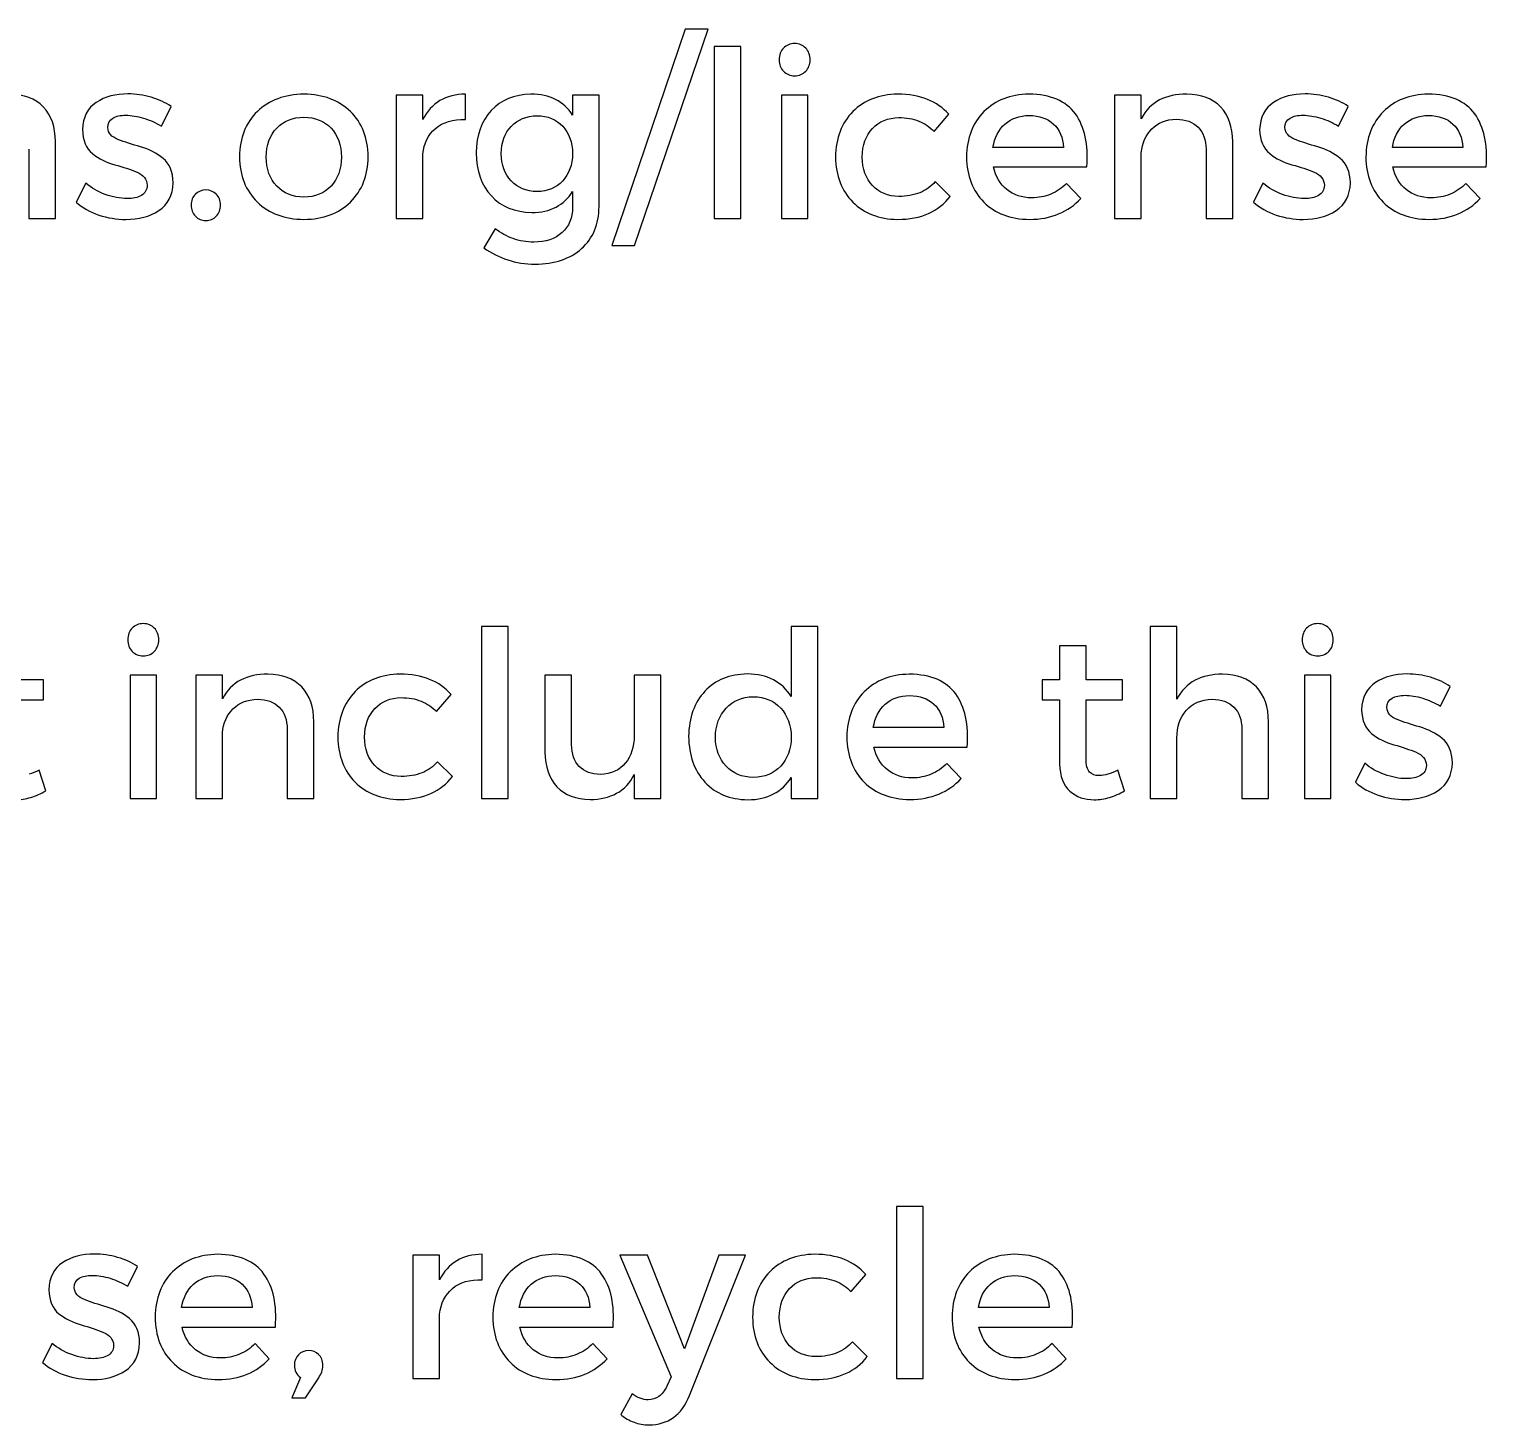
# Model space of a CAD drawing. Extents: x 10 to 159, y 11 to 264.
# Drawn here: x 54.93 to 79.76, y 25.82 to 49.59 of the extents above; entities that cross this region are included whole.
import ezdxf

# ---------------------------------------------------------------- set-up
doc = ezdxf.new("R2010")
doc.units = 0
doc.layers.add('Layer_1', color=7, linetype='CONTINUOUS')

msp = doc.modelspace()

# ---------------------------------------------------------------- linework, layer by layer
at = {"layer": 'Layer_1', "color": 7}
for points in [[(65.236132, 45.902808), (66.488618, 49.589149), (66.101414, 49.589149), (64.848929, 45.902808), (65.236132, 45.902808)], [(67.046043, 46.365082), (67.046043, 49.29677), (66.591671, 49.29677), (66.591671, 46.365082), (67.046043, 46.365082)], [(67.962396, 49.344183), (67.962396, 49.344183)], [(56.612392, 48.486804), (56.612392, 48.486804)], [(59.609121, 48.482852), (59.609121, 48.482852)], [(61.632095, 48.467048), (61.177723, 48.467048), (61.177723, 46.365082), (61.632095, 46.365082), (61.632095, 47.463477)], [(61.632095, 48.048236), (61.632095, 48.467048)], [(62.359091, 48.048236), (62.359091, 48.482852)], [(64.633069, 48.467048), (64.182648, 48.467048), (64.182648, 48.127255)], [(64.633069, 46.570537), (64.633069, 48.467048)], [(68.187607, 46.365082), (68.187607, 48.467048), (67.737186, 48.467048), (67.737186, 46.365082), (68.187607, 46.365082)], [(69.717483, 48.482852), (69.717483, 48.482852)], [(71.95165, 48.482852), (71.95165, 48.482852)], [(73.863561, 48.06404), (73.863561, 48.467048), (73.409189, 48.467048), (73.409189, 46.365082), (73.863561, 46.365082), (73.863561, 47.483233)], [(74.637971, 48.482852), (74.637971, 48.482852)], [(76.653477, 48.486804), (76.653477, 48.486804)], [(78.750341, 48.482852), (78.750341, 48.482852)], [(57.181344, 47.937605), (57.347287, 48.273446)], [(77.222429, 47.937605), (77.388373, 48.273446)], [(59.609121, 48.091695), (59.609121, 48.091695)], [(70.337799, 47.846732), (70.586716, 48.139109)], [(54.924822, 47.54645), (54.924822, 46.365082), (55.379194, 46.365082), (55.379194, 47.672883)], [(72.54036, 47.574108), (71.339236, 47.574108)], [(74.965907, 47.54645), (74.965907, 46.365082), (75.420279, 46.365082), (75.420279, 47.672883)], [(79.339048, 47.574108), (78.137927, 47.574108)], [(71.347138, 47.242218), (72.935465, 47.242218)], [(78.145829, 47.242218), (79.734153, 47.242218)], [(55.893298, 46.965646), (55.731306, 46.641657)], [(70.610422, 46.740435), (70.357554, 46.993301)], [(72.832736, 46.704875), (72.591724, 46.961694)], [(75.934384, 46.965646), (75.772391, 46.641657)], [(79.631427, 46.704875), (79.390412, 46.961694)], [(57.938797, 46.851063), (57.938797, 46.851063)], [(63.578136, 46.823406), (63.578136, 46.823406)], [(64.182648, 46.823406), (64.182648, 46.558684)], [(62.862993, 46.191236), (62.669392, 45.8633)], [(56.873047, 39.466406), (56.873047, 39.466406)], [(63.087213, 36.487305), (63.087213, 39.418992), (62.632844, 39.418992), (62.632844, 36.487305), (63.087213, 36.487305)], [(68.359026, 39.418992), (67.904654, 39.418992), (67.904654, 38.225771)], [(67.904654, 36.846853), (67.904654, 36.487305), (68.359026, 36.487305), (68.359026, 39.418992)], [(74.469811, 38.17836), (74.469811, 39.418992), (74.015439, 39.418992), (74.015439, 36.487305), (74.469811, 36.487305), (74.469811, 37.522484)], [(76.867828, 39.466406), (76.867828, 39.466406)], [(54.557445, 37.162947), (54.557445, 38.170469), (55.177761, 38.170469), (55.177761, 38.510259), (54.557445, 38.510259), (54.557445, 39.087113), (54.107024, 39.087113), (54.107024, 38.510259), (53.810693, 38.510259), (53.810693, 38.170469), (54.107024, 38.170469), (54.107024, 37.079977)], [(72.923936, 37.162947), (72.923936, 38.170469), (73.544255, 38.170469), (73.544255, 38.510259), (72.923936, 38.510259), (72.923936, 39.087113), (72.473515, 39.087113), (72.473515, 38.510259), (72.177188, 38.510259), (72.177188, 38.170469), (72.473515, 38.170469), (72.473515, 37.079977)], [(57.098257, 36.487305), (57.098257, 38.58927), (56.647836, 38.58927), (56.647836, 36.487305), (57.098257, 36.487305)], [(58.221174, 38.186263), (58.221174, 38.58927), (57.766802, 38.58927), (57.766802, 36.487305), (58.221174, 36.487305), (58.221174, 37.605455)], [(58.995584, 38.605075), (58.995584, 38.605075)], [(61.244201, 38.605075), (61.244201, 38.605075)], [(64.165562, 37.407902), (64.165562, 38.58927), (63.71119, 38.58927), (63.71119, 37.281469)], [(65.68672, 38.58927), (65.232348, 38.58927), (65.232348, 37.55409)], [(65.232348, 36.898214), (65.232348, 36.487305), (65.68672, 36.487305), (65.68672, 38.58927)], [(69.914358, 38.605075), (69.914358, 38.605075)], [(75.248169, 38.605075), (75.248169, 38.605075)], [(77.093039, 36.487305), (77.093039, 38.58927), (76.642618, 38.58927), (76.642618, 36.487305), (77.093039, 36.487305)], [(78.389805, 38.609026), (78.389805, 38.609026)], [(61.864519, 37.968954), (62.113434, 38.261331)], [(78.958756, 38.059827), (79.124703, 38.395669)], [(59.32352, 37.668673), (59.32352, 36.487305), (59.777892, 36.487305), (59.777892, 37.795105)], [(75.576108, 37.668673), (75.576108, 36.487305), (76.030478, 36.487305), (76.030478, 37.795105)], [(70.503068, 37.69633), (69.301944, 37.69633)], [(69.309846, 37.36444), (70.898173, 37.36444)], [(62.13714, 36.862657), (61.884272, 37.115523)], [(70.795444, 36.827097), (70.554432, 37.083917)], [(77.670711, 37.087868), (77.508718, 36.763879)], [(55.213321, 36.621654), (55.098738, 36.969334)], [(67.260631, 36.846853), (67.260631, 36.846853)], [(73.579812, 36.621654), (73.465233, 36.969334)], [(70.148283, 26.609527), (70.148283, 29.541215), (69.693911, 29.541215), (69.693911, 26.609527), (70.148283, 26.609527)], [(56.041332, 28.731248), (56.041332, 28.731248)], [(58.138195, 28.727297), (58.138195, 28.727297)], [(61.917625, 28.711492), (61.463253, 28.711492), (61.463253, 26.609527), (61.917625, 26.609527), (61.917625, 27.707922)], [(61.917625, 28.29268), (61.917625, 28.711492)], [(62.644618, 28.29268), (62.644618, 28.727297)], [(63.887373, 28.727297), (63.887373, 28.727297)], [(67.126838, 28.711492), (66.672466, 28.711492), (66.08771, 27.119214), (65.459491, 28.711492), (64.989315, 28.711492), (65.858548, 26.641136), (65.787428, 26.483094)], [(66.170683, 26.321101), (67.126838, 28.711492)], [(68.305268, 28.727297), (68.305268, 28.727297)], [(71.704705, 28.727297), (71.704705, 28.727297)], [(56.610284, 28.182049), (56.776231, 28.517891)], [(68.925587, 28.091176), (69.174504, 28.383553)], [(58.726905, 27.818553), (57.525782, 27.818553)], [(64.47608, 27.818553), (63.274956, 27.818553)], [(72.293415, 27.818553), (71.092291, 27.818553)], [(57.533684, 27.486662), (59.122011, 27.486662)], [(63.282858, 27.486662), (64.871185, 27.486662)], [(71.100194, 27.486662), (72.688521, 27.486662)], [(55.322239, 27.21009), (55.160246, 26.886102)], [(59.019282, 26.949319), (58.778267, 27.206139)], [(59.69055, 27.087606), (59.690562, 27.087606)], [(64.768459, 26.949319), (64.527444, 27.206139)], [(69.198208, 26.984879), (68.945342, 27.237745)], [(72.585792, 26.949319), (72.34478, 27.206139)], [(59.552273, 26.629282), (59.402133, 26.285541), (59.635246, 26.285541), (59.860457, 26.625331)], [(65.19477, 26.352707), (65.001168, 26.001064)]]:
    msp.add_lwpolyline(points, dxfattribs=at)
for points in [[(67.773731, 49.266643), (67.724672, 49.216345), (67.69932, 49.15), (67.697675, 49.067608)], [(67.962396, 49.344183), (67.885677, 49.342772), (67.822789, 49.316949), (67.773731, 49.266643)], [(68.151059, 49.266643), (68.101997, 49.316935), (68.03911, 49.342781), (67.962396, 49.344183)], [(68.227115, 49.067608), (68.225422, 49.15), (68.200106, 49.216345), (68.151059, 49.266643)], [(67.697675, 49.067608), (67.699368, 48.987102), (67.724683, 48.921911), (67.773731, 48.872031)], [(68.151059, 48.872031), (68.200118, 48.921911), (68.22547, 48.987102), (68.227115, 49.067608)], [(67.773731, 48.872031), (67.822789, 48.822146), (67.885677, 48.796463), (67.962396, 48.794985)], [(67.962396, 48.794985), (68.03911, 48.796396), (68.101997, 48.822134), (68.151059, 48.872031)], [(55.171763, 48.266038), (55.03545, 48.408191), (54.843824, 48.480462), (54.596885, 48.482852)], [(56.612392, 48.486804), (56.403807, 48.488215), (56.224365, 48.440045), (56.074059, 48.342588)], [(57.007991, 48.4305), (56.878841, 48.467539), (56.746973, 48.486307), (56.612392, 48.486804)], [(57.347287, 48.273446), (57.25024, 48.341106), (57.137139, 48.393456), (57.007991, 48.4305)], [(59.609121, 48.482852), (59.278136, 48.478168), (59.013578, 48.379875), (58.81545, 48.188004)], [(60.399332, 48.188004), (60.201612, 48.379875), (59.938209, 48.478156), (59.609121, 48.482852)], [(62.359091, 48.482852), (62.192484, 48.48257), (62.047614, 48.445644), (61.924472, 48.372221)], [(63.471456, 48.482852), (63.188873, 48.476502), (62.963829, 48.383496), (62.796318, 48.203808)], [(63.893725, 48.392471), (63.774453, 48.453959), (63.633697, 48.484083), (63.471456, 48.482852)], [(69.717483, 48.482852), (69.400245, 48.477998), (69.145731, 48.379051), (68.953942, 48.186028)], [(70.221737, 48.393952), (70.075628, 48.452722), (69.907545, 48.482356), (69.717483, 48.482852)], [(71.95165, 48.482852), (71.634248, 48.476277), (71.379077, 48.37683), (71.186133, 48.184546)], [(72.741369, 48.147011), (72.582583, 48.366622), (72.319346, 48.478568), (71.95165, 48.482852)], [(74.637971, 48.482852), (74.459513, 48.483699), (74.304762, 48.450417), (74.173721, 48.383087)], [(75.212849, 48.266038), (75.076535, 48.408191), (74.884909, 48.480462), (74.637971, 48.482852)], [(76.653477, 48.486804), (76.444893, 48.488215), (76.265447, 48.440045), (76.115144, 48.342588)], [(77.049077, 48.4305), (76.919923, 48.467539), (76.788058, 48.486307), (76.653477, 48.486804)], [(77.388373, 48.273446), (77.291325, 48.341106), (77.178225, 48.393456), (77.049077, 48.4305)], [(78.750341, 48.482852), (78.432937, 48.476277), (78.177765, 48.37683), (77.984821, 48.184546)], [(79.540058, 48.147011), (79.381274, 48.366622), (79.118034, 48.478568), (78.750341, 48.482852)], [(55.379194, 47.672883), (55.377218, 47.926161), (55.308074, 48.12388), (55.171763, 48.266038)], [(56.074059, 48.342588), (55.923753, 48.245128), (55.845061, 48.090377), (55.837983, 47.878338)], [(58.81545, 48.188004), (58.617321, 47.996129), (58.515747, 47.738816), (58.510726, 47.416067)], [(60.703564, 47.416067), (60.698456, 47.738816), (60.597048, 47.996129), (60.399332, 48.188004)], [(61.924472, 48.372221), (61.80133, 48.298796), (61.703873, 48.1908), (61.632095, 48.048236)], [(62.796318, 48.203808), (62.628811, 48.024114), (62.543041, 47.783923), (62.539008, 47.483233)], [(64.182648, 48.127255), (64.109304, 48.242577), (64.012998, 48.33098), (63.893725, 48.392471)], [(68.953942, 48.186028), (68.762149, 47.992999), (68.663701, 47.735028), (68.658599, 47.412115)], [(70.586716, 48.139109), (70.489501, 48.250231), (70.367841, 48.33518), (70.221737, 48.393952)], [(71.186133, 48.184546), (70.993189, 47.99226), (70.894084, 47.734783), (70.888815, 47.412115)], [(74.173721, 48.383087), (74.042676, 48.315752), (73.93929, 48.209405), (73.863561, 48.06404)], [(75.420279, 47.672883), (75.418304, 47.926161), (75.349159, 48.12388), (75.212849, 48.266038)], [(76.115144, 48.342588), (75.964838, 48.245128), (75.886146, 48.090377), (75.879068, 47.878338)], [(77.984821, 48.184546), (77.791877, 47.99226), (77.692772, 47.734783), (77.687506, 47.412115)], [(56.268648, 47.913898), (56.270342, 47.988309), (56.299515, 48.041976), (56.356067, 48.074906)], [(56.356067, 48.074906), (56.412615, 48.107827), (56.486202, 48.123962), (56.576832, 48.123304)], [(56.576832, 48.123304), (56.671656, 48.12274), (56.772409, 48.106089), (56.879086, 48.073421)], [(56.879086, 48.073421), (56.985764, 48.040743), (57.086517, 47.995469), (57.181344, 47.937605)], [(59.144871, 47.903033), (59.261589, 48.025681), (59.41634, 48.088568), (59.609121, 48.091695)], [(59.609121, 48.091695), (59.800005, 48.088563), (59.953601, 48.025678), (60.069913, 47.903033)], [(61.850391, 47.899575), (61.976494, 48.007158), (62.146061, 48.056711), (62.359091, 48.048236)], [(62.965722, 47.471379), (62.970492, 47.66243), (63.028113, 47.816684), (63.138581, 47.934148)], [(63.138581, 47.934148), (63.249045, 48.051608), (63.395564, 48.112027), (63.578136, 48.115402)], [(63.578136, 48.115402), (63.758894, 48.112269), (63.904097, 48.052348), (64.01374, 47.935629)], [(64.01374, 47.935629), (64.123381, 47.818908), (64.179681, 47.664157), (64.182648, 47.471379)], [(69.288793, 47.8976), (69.402714, 48.018682), (69.552196, 48.080748), (69.737238, 48.083793)], [(69.737238, 48.083793), (69.863753, 48.084922), (69.977181, 48.064771), (70.077522, 48.023048)], [(70.077522, 48.023048), (70.177863, 47.981313), (70.264621, 47.92254), (70.337799, 47.846732)], [(71.339236, 47.574108), (71.36664, 47.743755), (71.434308, 47.876608), (71.542221, 47.972671)], [(71.542221, 47.972671), (71.650135, 48.068728), (71.787927, 48.117623), (71.955601, 48.119353)], [(71.955601, 48.119353), (72.129365, 48.117942), (72.267818, 48.06947), (72.370958, 47.974153)], [(72.370958, 47.974153), (72.474094, 47.878832), (72.530561, 47.745485), (72.54036, 47.574108)], [(72.935465, 47.242218), (72.96485, 47.6258), (72.900151, 47.927397), (72.741369, 48.147011)], [(74.043334, 47.891179), (74.146227, 47.996047), (74.28517, 48.051033), (74.460171, 48.056138)], [(74.460171, 48.056138), (74.61953, 48.054727), (74.74333, 48.009216), (74.831572, 47.919825)], [(76.309734, 47.913898), (76.311427, 47.988309), (76.3406, 48.041976), (76.397152, 48.074906)], [(76.397152, 48.074906), (76.453701, 48.107827), (76.527287, 48.123962), (76.617917, 48.123304)], [(76.617917, 48.123304), (76.712741, 48.12274), (76.813492, 48.106089), (76.920172, 48.073421)], [(76.920172, 48.073421), (77.026849, 48.040743), (77.127602, 47.995469), (77.222429, 47.937605)], [(78.137927, 47.574108), (78.165331, 47.743755), (78.232996, 47.876608), (78.340912, 47.972671)], [(78.340912, 47.972671), (78.448823, 48.068728), (78.586618, 48.117623), (78.754292, 48.119353)], [(78.754292, 48.119353), (78.928053, 48.117942), (79.066506, 48.06947), (79.169647, 47.974153)], [(79.169647, 47.974153), (79.272785, 47.878832), (79.329252, 47.745485), (79.339048, 47.574108)], [(79.734153, 47.242218), (79.763538, 47.6258), (79.698839, 47.927397), (79.540058, 48.147011)], [(55.837983, 47.878338), (55.842752, 47.693039), (55.899626, 47.557161), (56.008558, 47.470702)], [(56.443299, 47.710851), (56.332699, 47.7535), (56.274482, 47.821182), (56.268648, 47.913898)], [(56.827231, 47.58448), (56.681872, 47.626077), (56.553896, 47.668201), (56.443299, 47.710851)], [(58.965098, 47.412115), (58.968231, 47.616744), (59.028149, 47.780384), (59.144871, 47.903033)], [(60.069913, 47.903033), (60.18622, 47.780384), (60.245981, 47.616744), (60.249192, 47.412115)], [(61.632095, 47.463477), (61.651512, 47.646625), (61.724286, 47.791989), (61.850391, 47.899575)], [(69.112971, 47.412115), (69.116273, 47.614686), (69.174871, 47.776515), (69.288793, 47.8976)], [(73.863561, 47.483233), (73.880523, 47.650328), (73.940441, 47.786311), (74.043334, 47.891179)], [(74.831572, 47.919825), (74.919809, 47.830431), (74.964589, 47.705974), (74.965907, 47.54645)], [(75.879068, 47.878338), (75.883866, 47.693039), (75.940711, 47.557161), (76.049643, 47.470702)], [(76.484384, 47.710851), (76.373784, 47.7535), (76.315567, 47.821182), (76.309734, 47.913898)], [(76.868316, 47.58448), (76.722958, 47.626077), (76.594981, 47.668201), (76.484384, 47.710851)], [(56.008558, 47.470702), (56.11749, 47.38424), (56.243861, 47.321085), (56.387675, 47.281235)], [(57.210421, 47.387729), (57.100315, 47.477295), (56.972584, 47.542877), (56.827231, 47.58448)], [(62.539008, 47.483233), (62.542959, 47.176449), (62.629881, 46.931649), (62.799776, 46.748831)], [(63.137099, 47.005154), (63.027374, 47.123027), (62.970249, 47.278435), (62.965722, 47.471379)], [(64.182648, 47.471379), (64.179684, 47.278435), (64.123381, 47.123027), (64.01374, 47.005154)], [(76.049643, 47.470702), (76.158575, 47.38424), (76.284946, 47.321085), (76.428761, 47.281235)], [(77.251506, 47.387729), (77.1414, 47.477295), (77.013669, 47.542877), (76.868316, 47.58448)], [(56.387675, 47.281235), (56.531485, 47.241385), (56.658104, 47.198724), (56.767532, 47.153258)], [(57.382847, 46.973548), (57.377993, 47.160099), (57.320524, 47.29816), (57.210421, 47.387729)], [(58.510726, 47.416067), (58.51575, 47.095042), (58.617321, 46.838222), (58.81545, 46.645608)], [(59.144871, 46.917738), (59.028149, 47.040796), (58.968225, 47.205588), (58.965098, 47.412115)], [(60.249192, 47.412115), (60.245975, 47.205588), (60.18622, 47.040796), (60.069913, 46.917738)], [(60.399332, 46.645608), (60.597048, 46.838222), (60.698459, 47.095042), (60.703564, 47.416067)], [(68.658599, 47.412115), (68.663707, 47.091254), (68.762149, 46.835095), (68.953942, 46.643633)], [(69.288793, 46.926628), (69.174871, 47.04771), (69.116262, 47.209539), (69.112971, 47.412115)], [(70.888815, 47.412115), (70.893105, 47.091254), (70.991214, 46.835095), (71.18317, 46.643633)], [(71.575312, 46.857978), (71.46073, 46.950499), (71.384674, 47.078577), (71.347138, 47.242218)], [(76.428761, 47.281235), (76.57257, 47.241385), (76.699189, 47.198724), (76.808618, 47.153258)], [(77.423933, 46.973548), (77.419079, 47.160099), (77.36161, 47.29816), (77.251506, 47.387729)], [(77.687506, 47.412115), (77.691796, 47.091254), (77.789902, 46.835095), (77.981858, 46.643633)], [(78.374003, 46.857978), (78.259421, 46.950499), (78.183362, 47.078577), (78.145829, 47.242218)], [(56.227162, 46.774511), (56.099081, 46.820197), (55.987795, 46.883906), (55.893298, 46.965646)], [(56.767532, 47.153258), (56.876956, 47.10779), (56.934554, 47.033399), (56.940329, 46.930086)], [(57.138375, 46.499914), (57.294193, 46.60124), (57.375685, 46.759118), (57.382847, 46.973548)], [(63.578136, 46.823406), (63.393834, 46.826708), (63.246821, 46.887281), (63.137099, 47.005154)], [(64.01374, 47.005154), (63.904097, 46.887281), (63.758894, 46.826699), (63.578136, 46.823406)], [(70.357554, 46.993301), (70.286022, 46.910163), (70.197946, 46.847276), (70.093326, 46.804638)], [(72.591724, 46.961694), (72.513935, 46.882342), (72.424541, 46.82176), (72.323545, 46.779943)], [(76.268247, 46.774511), (76.140166, 46.820197), (76.02888, 46.883906), (75.934384, 46.965646)], [(76.808618, 47.153258), (76.918041, 47.10779), (76.97564, 47.033399), (76.981414, 46.930086)], [(77.179461, 46.499914), (77.335278, 46.60124), (77.41677, 46.759118), (77.423933, 46.973548)], [(79.390412, 46.961694), (79.312623, 46.882342), (79.223232, 46.82176), (79.122233, 46.779943)], [(56.596588, 46.704875), (56.478384, 46.705722), (56.355242, 46.728836), (56.227162, 46.774511)], [(56.84106, 46.758215), (56.7771, 46.722161), (56.695608, 46.704381), (56.596588, 46.704875)], [(56.940329, 46.930086), (56.938071, 46.851557), (56.905014, 46.794266), (56.84106, 46.758215)], [(57.761, 46.778956), (57.715068, 46.732203), (57.691364, 46.67063), (57.689883, 46.594244)], [(57.938797, 46.851063), (57.866198, 46.849652), (57.806931, 46.82572), (57.761, 46.778956)], [(58.116597, 46.778956), (58.070665, 46.825711), (58.011399, 46.849745), (57.938797, 46.851063)], [(58.187714, 46.594244), (58.186303, 46.67063), (58.16254, 46.732203), (58.116597, 46.778956)], [(59.609121, 46.728582), (59.41634, 46.73163), (59.261589, 46.794678), (59.144871, 46.917738)], [(60.069913, 46.917738), (59.953601, 46.794678), (59.800005, 46.731627), (59.609121, 46.728582)], [(62.799776, 46.748831), (62.969671, 46.56601), (63.198832, 46.472338), (63.48726, 46.467811)], [(63.900146, 46.559672), (64.017031, 46.62042), (64.111197, 46.708332), (64.182648, 46.823406)], [(69.737238, 46.740435), (69.552196, 46.743483), (69.402714, 46.805544), (69.288793, 46.926628)], [(70.093326, 46.804638), (69.988704, 46.762), (69.87001, 46.740599), (69.737238, 46.740435)], [(70.242481, 46.451513), (70.392536, 46.518927), (70.515184, 46.615236), (70.610422, 46.740435)], [(71.999063, 46.716728), (71.831144, 46.718422), (71.689891, 46.765457), (71.575312, 46.857978)], [(72.323545, 46.779943), (72.222543, 46.738129), (72.114385, 46.717056), (71.999063, 46.716728)], [(72.457386, 46.442623), (72.604232, 46.504111), (72.72935, 46.591529), (72.832736, 46.704875)], [(76.637673, 46.704875), (76.51947, 46.705722), (76.396328, 46.728836), (76.268247, 46.774511)], [(76.882142, 46.758215), (76.818185, 46.722161), (76.736694, 46.704381), (76.637673, 46.704875)], [(76.981414, 46.930086), (76.979156, 46.851557), (76.9461, 46.794266), (76.882142, 46.758215)], [(78.797754, 46.716728), (78.629832, 46.718422), (78.488582, 46.765457), (78.374003, 46.857978)], [(79.122233, 46.779943), (79.021234, 46.738129), (78.913073, 46.717056), (78.797754, 46.716728)], [(79.256077, 46.442623), (79.402923, 46.504111), (79.528038, 46.591529), (79.631427, 46.704875)], [(55.731306, 46.641657), (55.838889, 46.546503), (55.967463, 46.474065), (56.117027, 46.424349)], [(56.576832, 46.349278), (56.795374, 46.348431), (56.982555, 46.398585), (57.138375, 46.499914)], [(57.689883, 46.594244), (57.691294, 46.5158), (57.715057, 46.452419), (57.761, 46.4041)], [(58.116597, 46.4041), (58.162526, 46.452419), (58.186233, 46.5158), (58.187714, 46.594244)], [(58.81545, 46.645608), (59.013578, 46.452995), (59.278136, 46.354217), (59.609121, 46.349278)], [(59.609121, 46.349278), (59.938209, 46.354217), (60.201612, 46.452995), (60.399332, 46.645608)], [(63.48726, 46.467811), (63.645632, 46.468376), (63.783261, 46.498926), (63.900146, 46.559672)], [(64.182648, 46.558684), (64.180108, 46.374796), (64.120006, 46.229923), (64.002381, 46.124067)], [(64.335256, 45.85194), (64.529597, 46.025541), (64.628869, 46.265071), (64.633069, 46.570537)], [(68.953942, 46.643633), (69.145731, 46.45217), (69.400245, 46.354053), (69.717483, 46.349278)], [(69.717483, 46.349278), (69.917423, 46.350125), (70.09242, 46.384098), (70.242481, 46.451513)], [(71.18317, 46.643633), (71.375123, 46.45217), (71.635236, 46.354053), (71.963503, 46.349278)], [(71.963503, 46.349278), (72.145909, 46.350125), (72.310538, 46.381135), (72.457386, 46.442623)], [(75.772391, 46.641657), (75.879974, 46.546503), (76.008549, 46.474065), (76.158113, 46.424349)], [(76.617917, 46.349278), (76.836459, 46.348431), (77.02364, 46.398585), (77.179461, 46.499914)], [(77.981858, 46.643633), (78.173814, 46.45217), (78.433924, 46.354053), (78.762194, 46.349278)], [(78.762194, 46.349278), (78.9446, 46.350125), (79.109226, 46.381135), (79.256077, 46.442623)], [(56.117027, 46.424349), (56.266591, 46.374633), (56.419857, 46.349608), (56.576832, 46.349278)], [(57.761, 46.4041), (57.806931, 46.355783), (57.866198, 46.330922), (57.938797, 46.329522)], [(57.938797, 46.329522), (58.011399, 46.330933), (58.070665, 46.355769), (58.116597, 46.4041)], [(63.170683, 46.021835), (63.063428, 46.061264), (62.960865, 46.117731), (62.862993, 46.191236)], [(76.158113, 46.424349), (76.307676, 46.374633), (76.460943, 46.349608), (76.617917, 46.349278)], [(63.52282, 45.962075), (63.395315, 45.962357), (63.277936, 45.982395), (63.170683, 46.021835)], [(64.002381, 46.124067), (63.884754, 46.018214), (63.7249, 45.964217), (63.52282, 45.962075)], [(62.669392, 45.8633), (62.797636, 45.775718), (62.934277, 45.707891), (63.079314, 45.65982)], [(63.542576, 45.586725), (63.876685, 45.589942), (64.140913, 45.67834), (64.335256, 45.85194)], [(63.079314, 45.65982), (63.224351, 45.611749), (63.378771, 45.587382), (63.542576, 45.586725)], [(56.684384, 39.388865), (56.635323, 39.338567), (56.609971, 39.272223), (56.608325, 39.189831)], [(56.873047, 39.466406), (56.79633, 39.464995), (56.733443, 39.439171), (56.684384, 39.388865)], [(57.06171, 39.388865), (57.012651, 39.439157), (56.949761, 39.465003), (56.873047, 39.466406)], [(57.137768, 39.189831), (57.136075, 39.272223), (57.11076, 39.338567), (57.06171, 39.388865)], [(76.679165, 39.388865), (76.630107, 39.338567), (76.604755, 39.272223), (76.603109, 39.189831)], [(76.867828, 39.466406), (76.791112, 39.464995), (76.728224, 39.439171), (76.679165, 39.388865)], [(77.056491, 39.388865), (77.007432, 39.439157), (76.944545, 39.465003), (76.867828, 39.466406)], [(77.13255, 39.189831), (77.130856, 39.272223), (77.105541, 39.338567), (77.056491, 39.388865)], [(56.608325, 39.189831), (56.610019, 39.109324), (56.635334, 39.044133), (56.684384, 38.994253)], [(56.684384, 38.994253), (56.733443, 38.944368), (56.79633, 38.918686), (56.873047, 38.917207)], [(56.873047, 38.917207), (56.949761, 38.918618), (57.012651, 38.944357), (57.06171, 38.994253)], [(57.06171, 38.994253), (57.110768, 39.044133), (57.13612, 39.109324), (57.137768, 39.189831)], [(76.603109, 39.189831), (76.604803, 39.109324), (76.630118, 39.044133), (76.679165, 38.994253)], [(76.679165, 38.994253), (76.728224, 38.944368), (76.791112, 38.918686), (76.867828, 38.917207)], [(76.867828, 38.917207), (76.944545, 38.918618), (77.007432, 38.944357), (77.056494, 38.994253)], [(77.056494, 38.994253), (77.10555, 39.044133), (77.130904, 39.109324), (77.13255, 39.189831)], [(58.531334, 38.505309), (58.40029, 38.437974), (58.296903, 38.331627), (58.221174, 38.186263)], [(58.995584, 38.605075), (58.817126, 38.605921), (58.662375, 38.572639), (58.531334, 38.505309)], [(59.570462, 38.38826), (59.434149, 38.530413), (59.242523, 38.602684), (58.995584, 38.605075)], [(61.244201, 38.605075), (60.926963, 38.60022), (60.672449, 38.501273), (60.48066, 38.30825)], [(61.748456, 38.516175), (61.602346, 38.574945), (61.434263, 38.604578), (61.244201, 38.605075)], [(62.113434, 38.261331), (62.016219, 38.372453), (61.894562, 38.457402), (61.748456, 38.516175)], [(67.157905, 38.609026), (66.856966, 38.604256), (66.616278, 38.50613), (66.435848, 38.314671)], [(67.600917, 38.50926), (67.475715, 38.575108), (67.328045, 38.608365), (67.157905, 38.609026)], [(67.904654, 38.225771), (67.827361, 38.34891), (67.726114, 38.443407), (67.600917, 38.50926)], [(69.914358, 38.605075), (69.596957, 38.598499), (69.341786, 38.499052), (69.148841, 38.306769)], [(70.704078, 38.269233), (70.545291, 38.488844), (70.282054, 38.600791), (69.914358, 38.605075)], [(74.780462, 38.50284), (74.649005, 38.433941), (74.545455, 38.325782), (74.469811, 38.17836)], [(75.248169, 38.605075), (75.067818, 38.605921), (74.911915, 38.571736), (74.780462, 38.50284)], [(75.823047, 38.38826), (75.686734, 38.530413), (75.495108, 38.602684), (75.248169, 38.605075)], [(78.389805, 38.609026), (78.18122, 38.610437), (78.001777, 38.562267), (77.851471, 38.46481)], [(78.785404, 38.552722), (78.656253, 38.589761), (78.524385, 38.608529), (78.389805, 38.609026)], [(79.124703, 38.395669), (79.027652, 38.463329), (78.914552, 38.515678), (78.785404, 38.552722)], [(59.777892, 37.795105), (59.775917, 38.048383), (59.70677, 38.246102), (59.570462, 38.38826)], [(60.48066, 38.30825), (60.288867, 38.115222), (60.19042, 37.857251), (60.185317, 37.534338)], [(66.435848, 38.314671), (66.255417, 38.123208), (66.162896, 37.867047), (66.158285, 37.546188)], [(69.148841, 38.306769), (68.955897, 38.114482), (68.856792, 37.857005), (68.851523, 37.534338)], [(70.898173, 37.36444), (70.927558, 37.748022), (70.862859, 38.049619), (70.704078, 38.269233)], [(76.030478, 37.795105), (76.028502, 38.048383), (75.959358, 38.246102), (75.823047, 38.38826)], [(77.851471, 38.46481), (77.701168, 38.36735), (77.622476, 38.2126), (77.615395, 38.00056)], [(78.133479, 38.197128), (78.190028, 38.230049), (78.263617, 38.246184), (78.354245, 38.245526)], [(78.354245, 38.245526), (78.449068, 38.244962), (78.549822, 38.228311), (78.656502, 38.195644)], [(58.221174, 37.605455), (58.238136, 37.77255), (58.298055, 37.908533), (58.400947, 38.013401)], [(58.400947, 38.013401), (58.50384, 38.11827), (58.642783, 38.173255), (58.817784, 38.17836)], [(58.817784, 38.17836), (58.977143, 38.176949), (59.100943, 38.131438), (59.189185, 38.042047)], [(59.189185, 38.042047), (59.277422, 37.952653), (59.322202, 37.828196), (59.32352, 37.668673)], [(60.639689, 37.534338), (60.642991, 37.736908), (60.701589, 37.898737), (60.815511, 38.019822)], [(60.815511, 38.019822), (60.929433, 38.140904), (61.078914, 38.20297), (61.263956, 38.206015)], [(61.263956, 38.206015), (61.390471, 38.207144), (61.503899, 38.186994), (61.604243, 38.14527)], [(61.604243, 38.14527), (61.704581, 38.103535), (61.791339, 38.044762), (61.864519, 37.968954)], [(66.612657, 37.530387), (66.617681, 37.735509), (66.678756, 37.901125), (66.795887, 38.02723)], [(66.795887, 38.02723), (66.913021, 38.153333), (67.067935, 38.218196), (67.260631, 38.22182)], [(67.260631, 38.22182), (67.453408, 38.218433), (67.608159, 38.154075), (67.724881, 38.028712)], [(67.724881, 38.028712), (67.841599, 37.903346), (67.901524, 37.737239), (67.904654, 37.530387)], [(69.301944, 37.69633), (69.329348, 37.865977), (69.397016, 37.99883), (69.50493, 38.094893)], [(69.50493, 38.094893), (69.612843, 38.19095), (69.750635, 38.239845), (69.918309, 38.241575)], [(69.918309, 38.241575), (70.092073, 38.240164), (70.230526, 38.191693), (70.333667, 38.096375)], [(70.333667, 38.096375), (70.436802, 38.001054), (70.493269, 37.867707), (70.503068, 37.69633)], [(74.629335, 37.988213), (74.734118, 38.109131), (74.88113, 38.172513), (75.070372, 38.17836)], [(75.070372, 38.17836), (75.229728, 38.176949), (75.353528, 38.131438), (75.44177, 38.042047)], [(75.44177, 38.042047), (75.53001, 37.952653), (75.574787, 37.828196), (75.576108, 37.668673)], [(77.615395, 38.00056), (77.620193, 37.815262), (77.677038, 37.679383), (77.78597, 37.592924)], [(78.046061, 38.03612), (78.047754, 38.110531), (78.07693, 38.164198), (78.133479, 38.197128)], [(78.220711, 37.833073), (78.110111, 37.875722), (78.051894, 37.943405), (78.046061, 38.03612)], [(78.656502, 38.195644), (78.763179, 38.162965), (78.863929, 38.117691), (78.958756, 38.059827)], [(74.469811, 37.522484), (74.471505, 37.71205), (74.524548, 37.867295), (74.629335, 37.988213)], [(78.604643, 37.706702), (78.459288, 37.748299), (78.331308, 37.790423), (78.220711, 37.833073)], [(60.185317, 37.534338), (60.190425, 37.213476), (60.288867, 36.957317), (60.48066, 36.765855)], [(60.815511, 37.048851), (60.701589, 37.169932), (60.642983, 37.331761), (60.639689, 37.534338)], [(65.232348, 37.55409), (65.230937, 37.366497), (65.180323, 37.212243), (65.08023, 37.091325)], [(66.158285, 37.546188), (66.16249, 37.221215), (66.254839, 36.961432), (66.435354, 36.766843)], [(66.794408, 37.038973), (66.678014, 37.163512), (66.617432, 37.327316), (66.612657, 37.530387)], [(67.904654, 37.530387), (67.901521, 37.327316), (67.841599, 37.163512), (67.724881, 37.038973)], [(68.851523, 37.534338), (68.855813, 37.213476), (68.953922, 36.957317), (69.145878, 36.765855)], [(77.78597, 37.592924), (77.894902, 37.506463), (78.021276, 37.443307), (78.165088, 37.403457)], [(78.987833, 37.509951), (78.877727, 37.599517), (78.749996, 37.6651), (78.604643, 37.706702)], [(79.16026, 37.09577), (79.155406, 37.282322), (79.097937, 37.420382), (78.987833, 37.509951)], [(63.71119, 37.281469), (63.713165, 37.028189), (63.781319, 36.83047), (63.915657, 36.688314)], [(64.29644, 37.034528), (64.210585, 37.123919), (64.166959, 37.248379), (64.165562, 37.407902)], [(69.53802, 36.9802), (69.423438, 37.072721), (69.347382, 37.200799), (69.309846, 37.36444)], [(78.165088, 37.403457), (78.3089, 37.363607), (78.435519, 37.320947), (78.544945, 37.275481)], [(78.544945, 37.275481), (78.654371, 37.230012), (78.71197, 37.155621), (78.717741, 37.052308)], [(61.263956, 36.862657), (61.078914, 36.865705), (60.929433, 36.927766), (60.815511, 37.048851)], [(61.884272, 37.115523), (61.81274, 37.032386), (61.724664, 36.969498), (61.620047, 36.92686)], [(64.655491, 36.898214), (64.501976, 36.899626), (64.382292, 36.945134), (64.29644, 37.034528)], [(65.08023, 37.091325), (64.980137, 36.970404), (64.838557, 36.906035), (64.655491, 36.898214)], [(67.260631, 36.846853), (67.066205, 36.850381), (66.910797, 36.914431), (66.794408, 37.038973)], [(67.724881, 37.038973), (67.608159, 36.914431), (67.453408, 36.850392), (67.260631, 36.846853)], [(70.554432, 37.083917), (70.476643, 37.004564), (70.38725, 36.943982), (70.286253, 36.902166)], [(72.473515, 37.079977), (72.478285, 36.866041), (72.536897, 36.710139), (72.64934, 36.61227)], [(72.983203, 36.939219), (72.944186, 36.981445), (72.92443, 37.056022), (72.923936, 37.162947)], [(78.004577, 36.896733), (77.876496, 36.942419), (77.765207, 37.006128), (77.670711, 37.087868)], [(78.717741, 37.052308), (78.715483, 36.973779), (78.682429, 36.916488), (78.618472, 36.880437)], [(78.915788, 36.622136), (79.071608, 36.723462), (79.153097, 36.88134), (79.16026, 37.09577)], [(55.098738, 36.969334), (55.037908, 36.939619), (54.981771, 36.917064), (54.930325, 36.901672)], [(60.48066, 36.765855), (60.672449, 36.574393), (60.926963, 36.476275), (61.244201, 36.4715)], [(61.620047, 36.92686), (61.515425, 36.884222), (61.396728, 36.862821), (61.263956, 36.862657)], [(61.769199, 36.573735), (61.919254, 36.64115), (62.041902, 36.737458), (62.13714, 36.862657)], [(64.93256, 36.576698), (65.060393, 36.645595), (65.160322, 36.752766), (65.232348, 36.898214)], [(66.435354, 36.766843), (66.615869, 36.572253), (66.85935, 36.472488), (67.165807, 36.467549)], [(67.604869, 36.565339), (67.729241, 36.630038), (67.82917, 36.723874), (67.904654, 36.846853)], [(69.145878, 36.765855), (69.337832, 36.574393), (69.597945, 36.476275), (69.926211, 36.4715)], [(69.961771, 36.838951), (69.793852, 36.840644), (69.6526, 36.887679), (69.53802, 36.9802)], [(70.286253, 36.902166), (70.185252, 36.860352), (70.077093, 36.839278), (69.961771, 36.838951)], [(70.420095, 36.564845), (70.56694, 36.626333), (70.692058, 36.713751), (70.795444, 36.827097)], [(73.149147, 36.878473), (73.077533, 36.87678), (73.02222, 36.896987), (72.983203, 36.939219)], [(73.29682, 36.901672), (73.24537, 36.886291), (73.196148, 36.878529), (73.149147, 36.878473)], [(73.465233, 36.969334), (73.4044, 36.939619), (73.348263, 36.917064), (73.29682, 36.901672)], [(77.508718, 36.763879), (77.616301, 36.668725), (77.744876, 36.596287), (77.89444, 36.546571)], [(78.374, 36.827097), (78.255797, 36.827944), (78.132655, 36.851058), (78.004577, 36.896733)], [(78.618472, 36.880437), (78.554512, 36.844383), (78.473023, 36.826603), (78.374, 36.827097)], [(54.695731, 36.46756), (54.784712, 36.467809), (54.872458, 36.481135), (54.958971, 36.507565)], [(54.958971, 36.507565), (55.04548, 36.533981), (55.130265, 36.572016), (55.213321, 36.621654)], [(61.244201, 36.4715), (61.444141, 36.472347), (61.619138, 36.506321), (61.769199, 36.573735)], [(63.915657, 36.688314), (64.049992, 36.546159), (64.238655, 36.473888), (64.481645, 36.4715)], [(64.481645, 36.4715), (64.654422, 36.472629), (64.804725, 36.507802), (64.93256, 36.576698)], [(67.165807, 36.467549), (67.334136, 36.468113), (67.48049, 36.50064), (67.604869, 36.565339)], [(69.926211, 36.4715), (70.108617, 36.472347), (70.273246, 36.503357), (70.420095, 36.564845)], [(72.64934, 36.61227), (72.761777, 36.514398), (72.899405, 36.466163), (73.062225, 36.46756)], [(73.062225, 36.46756), (73.151204, 36.467809), (73.23895, 36.481135), (73.325462, 36.507565)], [(73.325462, 36.507565), (73.411975, 36.533981), (73.496757, 36.572016), (73.579812, 36.621654)], [(77.89444, 36.546571), (78.044003, 36.496855), (78.197273, 36.47183), (78.354245, 36.4715)], [(78.354245, 36.4715), (78.572786, 36.470653), (78.759967, 36.520807), (78.915788, 36.622136)], [(55.502999, 28.587032), (55.352696, 28.489573), (55.274004, 28.334822), (55.266923, 28.122783)], [(56.041332, 28.731248), (55.832748, 28.732659), (55.653305, 28.684489), (55.502999, 28.587032)], [(56.436932, 28.674945), (56.307781, 28.711984), (56.175913, 28.730751), (56.041332, 28.731248)], [(56.776231, 28.517891), (56.67918, 28.585551), (56.566079, 28.6379), (56.436932, 28.674945)], [(58.138195, 28.727297), (57.820794, 28.720721), (57.56562, 28.621274), (57.372679, 28.428991)], [(58.927915, 28.391455), (58.769129, 28.611067), (58.505889, 28.723013), (58.138195, 28.727297)], [(62.210002, 28.616666), (62.08686, 28.54324), (61.9894, 28.435245), (61.917625, 28.29268)], [(62.644618, 28.727297), (62.478014, 28.727015), (62.333144, 28.690089), (62.210002, 28.616666)], [(63.887373, 28.727297), (63.569969, 28.720721), (63.314797, 28.621274), (63.121853, 28.428991)], [(64.67709, 28.391455), (64.518306, 28.611067), (64.255066, 28.723013), (63.887373, 28.727297)], [(68.305268, 28.727297), (67.98803, 28.722443), (67.733517, 28.623496), (67.541727, 28.430473)], [(68.809523, 28.638397), (68.663414, 28.697167), (68.495331, 28.7268), (68.305268, 28.727297)], [(69.174504, 28.383553), (69.077287, 28.494675), (68.955629, 28.579624), (68.809523, 28.638397)], [(71.704705, 28.727297), (71.387304, 28.720721), (71.132133, 28.621274), (70.939189, 28.428991)], [(72.494425, 28.391455), (72.335638, 28.611067), (72.072401, 28.723013), (71.704705, 28.727297)], [(55.697588, 28.158343), (55.699282, 28.232753), (55.728458, 28.286421), (55.785007, 28.31935)], [(55.785007, 28.31935), (55.841556, 28.352272), (55.915145, 28.368406), (56.005772, 28.367749)], [(56.005772, 28.367749), (56.100596, 28.367184), (56.20135, 28.350533), (56.30803, 28.317866)], [(56.30803, 28.317866), (56.414707, 28.285187), (56.515457, 28.239913), (56.610284, 28.182049)], [(57.372679, 28.428991), (57.179735, 28.236704), (57.08063, 27.979227), (57.075361, 27.65656)], [(57.728767, 28.217115), (57.836681, 28.313172), (57.974473, 28.362067), (58.142147, 28.363798)], [(58.142147, 28.363798), (58.315911, 28.362386), (58.454361, 28.313915), (58.557501, 28.218597)], [(59.122011, 27.486662), (59.151393, 27.870244), (59.086696, 28.171841), (58.927915, 28.391455)], [(63.121853, 28.428991), (62.928909, 28.236704), (62.829804, 27.979227), (62.824535, 27.65656)], [(63.477942, 28.217115), (63.585855, 28.313172), (63.723647, 28.362067), (63.891324, 28.363798)], [(63.891324, 28.363798), (64.065085, 28.362386), (64.203538, 28.313915), (64.306679, 28.218597)], [(64.871185, 27.486662), (64.90057, 27.870244), (64.835871, 28.171841), (64.67709, 28.391455)], [(67.541727, 28.430473), (67.349934, 28.237444), (67.25149, 27.979473), (67.246384, 27.65656)], [(67.876578, 28.142044), (67.9905, 28.263126), (68.139982, 28.325192), (68.325024, 28.328238)], [(68.325024, 28.328238), (68.451541, 28.329366), (68.564969, 28.309216), (68.66531, 28.267492)], [(70.939189, 28.428991), (70.746245, 28.236704), (70.647139, 27.979227), (70.64187, 27.65656)], [(71.295277, 28.217115), (71.40319, 28.313172), (71.540982, 28.362067), (71.708656, 28.363798)], [(71.708656, 28.363798), (71.882421, 28.362386), (72.020873, 28.313915), (72.124014, 28.218597)], [(72.688521, 27.486662), (72.717906, 27.870244), (72.653206, 28.171841), (72.494425, 28.391455)], [(55.266923, 28.122783), (55.271721, 27.937484), (55.328566, 27.801605), (55.437498, 27.715146)], [(55.872239, 27.955295), (55.761639, 27.997944), (55.703422, 28.065627), (55.697588, 28.158343)], [(57.525782, 27.818553), (57.553185, 27.988199), (57.620854, 28.121053), (57.728767, 28.217115)], [(58.557501, 28.218597), (58.66064, 28.123276), (58.717107, 27.989929), (58.726905, 27.818553)], [(61.917625, 27.707922), (61.937042, 27.89107), (62.009816, 28.036434), (62.135921, 28.14402)], [(62.135921, 28.14402), (62.262024, 28.251603), (62.431591, 28.301155), (62.644618, 28.29268)], [(63.274956, 27.818553), (63.30236, 27.988199), (63.370028, 28.121053), (63.477942, 28.217115)], [(64.306679, 28.218597), (64.409814, 28.123276), (64.466281, 27.989929), (64.47608, 27.818553)], [(67.700756, 27.65656), (67.704058, 27.859131), (67.762656, 28.02096), (67.876578, 28.142044)], [(68.66531, 28.267492), (68.765649, 28.225757), (68.852407, 28.166984), (68.925587, 28.091176)], [(71.092291, 27.818553), (71.119695, 27.988199), (71.187364, 28.121053), (71.295277, 28.217115)], [(72.124014, 28.218597), (72.227149, 28.123276), (72.283616, 27.989929), (72.293415, 27.818553)], [(56.256171, 27.828924), (56.110815, 27.870521), (55.982836, 27.912646), (55.872239, 27.955295)], [(56.639361, 27.632173), (56.529255, 27.721739), (56.401524, 27.787322), (56.256171, 27.828924)], [(55.437498, 27.715146), (55.54643, 27.628685), (55.672804, 27.565529), (55.816616, 27.525679)], [(56.811788, 27.217992), (56.806933, 27.404544), (56.749465, 27.542604), (56.639361, 27.632173)], [(57.075361, 27.65656), (57.07965, 27.335699), (57.177759, 27.07954), (57.369716, 26.888077)], [(62.824535, 27.65656), (62.828825, 27.335699), (62.926934, 27.07954), (63.11889, 26.888077)], [(67.246384, 27.65656), (67.251493, 27.335699), (67.349934, 27.07954), (67.541727, 26.888077)], [(67.876578, 27.171073), (67.762656, 27.292155), (67.70405, 27.453984), (67.700756, 27.65656)], [(70.64187, 27.65656), (70.64616, 27.335699), (70.744269, 27.07954), (70.936225, 26.888077)], [(55.816616, 27.525679), (55.960428, 27.48583), (56.087047, 27.443169), (56.196473, 27.397703)], [(56.196473, 27.397703), (56.305899, 27.352234), (56.363497, 27.277843), (56.369269, 27.17453)], [(57.761858, 27.102422), (57.647276, 27.194943), (57.571219, 27.323021), (57.533684, 27.486662)], [(63.511032, 27.102422), (63.396453, 27.194943), (63.320394, 27.323021), (63.282858, 27.486662)], [(71.328367, 27.102422), (71.213785, 27.194943), (71.137729, 27.323021), (71.100194, 27.486662)], [(55.656105, 27.018955), (55.528024, 27.064641), (55.416735, 27.12835), (55.322239, 27.21009)], [(56.369269, 27.17453), (56.367011, 27.096002), (56.333957, 27.038711), (56.27, 27.002659)], [(56.567316, 26.744358), (56.723136, 26.845685), (56.804625, 27.003563), (56.811788, 27.217992)], [(58.185609, 26.961173), (58.017687, 26.962866), (57.876437, 27.009901), (57.761858, 27.102422)], [(58.778267, 27.206139), (58.700478, 27.126786), (58.611087, 27.066205), (58.510088, 27.024388)], [(59.690562, 27.087606), (59.618124, 27.086194), (59.559517, 27.062347), (59.514737, 27.015992)], [(59.85847, 27.020437), (59.811878, 27.064556), (59.755905, 27.086948), (59.69055, 27.087606)], [(63.934783, 26.961173), (63.766864, 26.962866), (63.625611, 27.009901), (63.511032, 27.102422)], [(64.527444, 27.206139), (64.449655, 27.126786), (64.360261, 27.066205), (64.259265, 27.024388)], [(68.325024, 26.984879), (68.139982, 26.987927), (67.9905, 27.049988), (67.876578, 27.171073)], [(68.945342, 27.237745), (68.873807, 27.154608), (68.785734, 27.09172), (68.681115, 27.049082)], [(71.752119, 26.961173), (71.584199, 26.962866), (71.442947, 27.009901), (71.328367, 27.102422)], [(72.34478, 27.206139), (72.266991, 27.126786), (72.177597, 27.066205), (72.076601, 27.024388)], [(55.160246, 26.886102), (55.267829, 26.790948), (55.396404, 26.71851), (55.545967, 26.668793)], [(56.025528, 26.949319), (55.907325, 26.950166), (55.784183, 26.97328), (55.656105, 27.018955)], [(56.27, 27.002659), (56.20604, 26.966606), (56.124551, 26.948826), (56.025528, 26.949319)], [(57.369716, 26.888077), (57.561669, 26.696615), (57.821782, 26.598498), (58.150049, 26.593722)], [(58.510088, 27.024388), (58.409089, 26.982574), (58.300928, 26.9615), (58.185609, 26.961173)], [(58.643932, 26.687067), (58.790778, 26.748555), (58.915895, 26.835973), (59.019282, 26.949319)], [(59.514737, 27.015992), (59.46996, 26.969651), (59.446911, 26.909233), (59.445596, 26.834737)], [(59.445596, 26.834737), (59.445596, 26.792841), (59.454486, 26.754152), (59.472266, 26.718676)], [(59.931562, 26.834737), (59.929305, 26.914417), (59.905062, 26.976317), (59.85847, 27.020437)], [(59.912315, 26.724109), (59.924902, 26.758515), (59.931337, 26.795393), (59.931562, 26.834737)], [(63.11889, 26.888077), (63.310846, 26.696615), (63.570956, 26.598498), (63.899226, 26.593722)], [(64.259265, 27.024388), (64.158264, 26.982574), (64.050105, 26.9615), (63.934783, 26.961173)], [(64.393106, 26.687067), (64.539952, 26.748555), (64.66507, 26.835973), (64.768459, 26.949319)], [(67.541727, 26.888077), (67.733517, 26.696615), (67.98803, 26.598498), (68.305268, 26.593722)], [(68.681115, 27.049082), (68.576492, 27.006444), (68.457795, 26.985043), (68.325024, 26.984879)], [(68.830266, 26.695957), (68.980324, 26.763372), (69.102969, 26.85968), (69.198208, 26.984879)], [(70.936225, 26.888077), (71.128179, 26.696615), (71.388292, 26.598498), (71.716559, 26.593722)], [(72.076601, 27.024388), (71.975599, 26.982574), (71.86744, 26.9615), (71.752119, 26.961173)], [(72.210442, 26.687067), (72.357288, 26.748555), (72.482405, 26.835973), (72.585792, 26.949319)], [(55.545967, 26.668793), (55.695531, 26.619077), (55.8488, 26.594053), (56.005772, 26.593722)], [(56.005772, 26.593722), (56.224314, 26.592876), (56.411495, 26.643029), (56.567316, 26.744358)], [(58.150049, 26.593722), (58.332455, 26.594569), (58.497083, 26.62558), (58.643932, 26.687067)], [(59.472266, 26.718676), (59.490046, 26.683198), (59.516713, 26.653401), (59.552273, 26.629282)], [(59.860457, 26.625331), (59.882442, 26.656776), (59.899719, 26.6897), (59.912315, 26.724109)], [(63.899226, 26.593722), (64.081632, 26.594569), (64.246258, 26.62558), (64.393106, 26.687067)], [(68.305268, 26.593722), (68.505208, 26.594569), (68.680206, 26.628543), (68.830266, 26.695957)], [(71.716559, 26.593722), (71.898964, 26.594569), (72.063593, 26.62558), (72.210442, 26.687067)], [(65.332562, 26.274676), (65.289348, 26.291299), (65.243416, 26.317314), (65.19477, 26.352707)], [(65.787428, 26.483094), (65.751623, 26.404238), (65.706679, 26.345629), (65.652599, 26.307272)], [(65.467394, 26.249981), (65.42072, 26.249818), (65.375779, 26.258053), (65.332562, 26.274676)], [(65.652599, 26.307272), (65.59852, 26.268913), (65.536784, 26.249818), (65.467394, 26.249981)], [(65.898553, 25.947724), (66.014202, 26.030697), (66.104911, 26.155157), (66.170683, 26.321101)], [(65.001168, 26.001064), (65.073522, 25.94007), (65.149087, 25.895126), (65.22786, 25.866235)], [(65.22786, 25.866235), (65.306634, 25.837344), (65.393065, 25.823021), (65.487149, 25.823267)], [(65.487149, 25.823267), (65.645767, 25.823267), (65.782901, 25.864754), (65.898553, 25.947724)]]:
    msp.add_open_spline(points, degree=3, dxfattribs=at)

doc.saveas('drawing.dxf')
